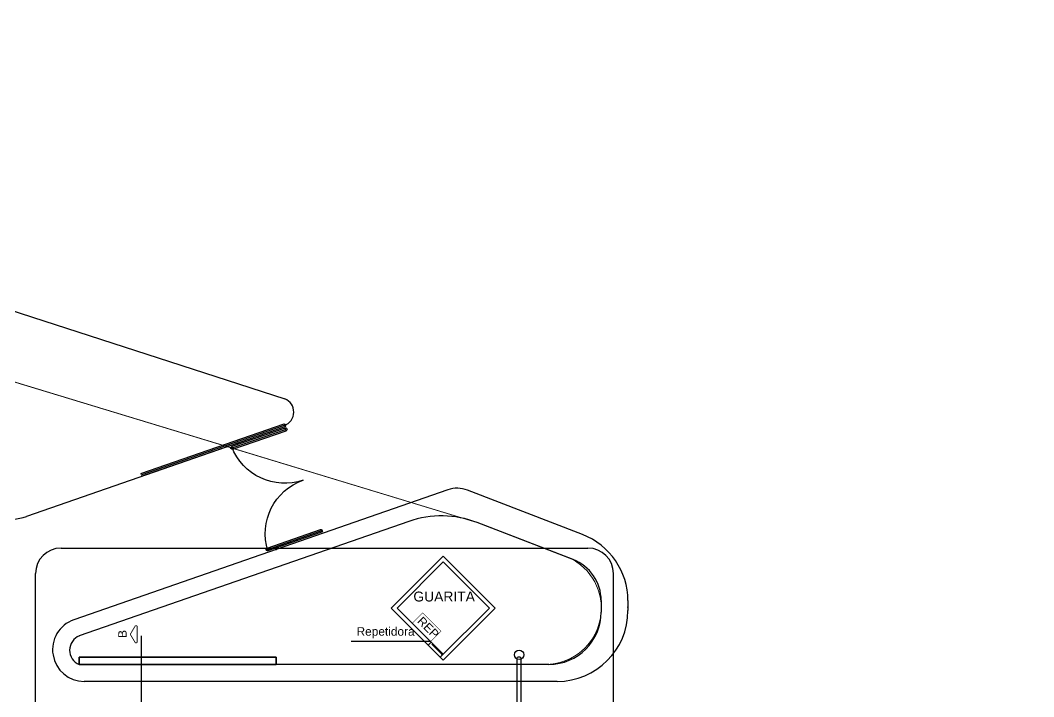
# Model space of a CAD drawing. Header units: metres. Extents: x -331 to 2982, y 362 to 2539.
# Drawn here: x 867.68 to 903.47, y 1010.46 to 1034.37 of the extents above; entities that cross this region are included whole.
import ezdxf
from ezdxf.enums import TextEntityAlignment as Align

# ---------------------------------------------------------------- set-up
doc = ezdxf.new("R2010")
doc.units = ezdxf.units.M
doc.layers.get('0').update_dxf_attribs({"color": 251})
doc.layers.add('Botoeira_antiga', color=74, linetype='Continuous', lineweight=30)
doc.layers.add('Div', color=251, linetype='Continuous')
doc.layers.add('Pis', color=251, linetype='Continuous')
doc.styles.add('ARIAL', font='arial.ttf')
doc.styles.get("Standard").update_dxf_attribs({"font": 'arial.ttf', "height": 0.3})

msp = doc.modelspace()

# ---------------------------------------------------------------- linework, layer by layer
at = {"lineweight": 0}
msp.add_lwpolyline([(924.793, 803.353), (923.977, 997.797, 0.414222), (918.991, 1002.798, 0.000679), (885.373, 1002.81), (885.373, 1011.002), (885.373, 1011.602), (886.346, 1011.602, 0.742789), (887.202, 1015.306), (883.812, 1016.616), (861.104, 1023.517), (822.286, 1041.497), (810.536, 1047.218), (766.937, 1070.37), (744.433, 1083.333), (742.89, 1084.221), (740.77, 1085.453, 0.577621), (738.214, 1083.99), (738.288, 1030.283), (738.258, 981.963), (738.478, 955.361), (738.53, 946.811), (739.233, 850.325)], format="xyb", dxfattribs=at)
at = {"layer": 'Botoeira_antiga'}
for p, q in [((869.121, 1015.712), (887.728, 1015.712)), ((868.221, 982.892), (868.221, 1014.812)), ((888.628, 978.298), (888.628, 1014.812)), ((882.176, 1012.415), (879.366, 1012.415))]:
    msp.add_line(p, q, dxfattribs=at)
for centre, start, end in [((869.121, 1014.812), 90, 180), ((887.728, 1014.812), 360, 90)]:
    msp.add_arc(centre, 0.9, start, end, dxfattribs=at)
at = {"layer": 'Div', "color": 152, "linetype": 'Continuous', "lineweight": 0, "const_width": 0.0168}
msp.add_lwpolyline([(881.89, 1013.427), (882.538, 1012.777), (882.176, 1012.415), (881.527, 1013.065)], close=True, dxfattribs=at)
at = {"layer": 'Pis'}
for p, q in [((865.897, 1024.589), (877.019, 1020.987)), ((871.957, 991.347), (871.957, 1012.608)), ((869.763, 1011.602), (869.763, 1011.852)), ((869.763, 1011.852), (876.713, 1011.852)), ((876.713, 1011.852), (876.713, 1011.602)), ((876.713, 1011.602), (869.763, 1011.602))]:
    msp.add_line(p, q, dxfattribs=at)
at = {"layer": 'Pis', "extrusion": (7.63458e-06, -1.17006e-05, -1)}
for p, q in [((876.987, 1020.095), (871.928, 1018.337)), ((877.003, 1020.048), (871.936, 1018.287)), ((877.02, 1020.001), (871.945, 1018.237)), ((877.035, 1019.956), (875.146, 1019.3)), ((875.165, 1019.253), (877.051, 1019.909)), ((875.184, 1019.207), (877.068, 1019.862)), ((877.068, 1019.862), (877.035, 1019.956)), ((875.146, 1019.3), (875.184, 1019.207)), ((876.399, 1015.712), (878.282, 1016.367)), ((876.413, 1015.664), (878.299, 1016.32)), ((878.315, 1016.272), (876.427, 1015.616)), ((878.282, 1016.367), (878.315, 1016.272)), ((876.427, 1015.616), (876.399, 1015.712))]:
    msp.add_line(p, q, dxfattribs=at)
at = {"layer": 'Pis', "extrusion": (-7.63458e-06, 1.17006e-05, 1)}
for p, q in [((876.069, 1019.673), (867.898, 1016.833)), ((882.782, 1017.772), (869.571, 1013.18)), ((887.542, 1016.188), (883.471, 1017.76)), ((881.401, 1016.657), (869.761, 1012.611)), ((887.202, 1015.306), (883.812, 1016.616)), ((888.196, 1013.856), (888.196, 1013.452)), ((889.141, 1013.856), (889.141, 1013.502)), ((884.253, 1013.593), (882.514, 1011.853)), ((884.451, 1013.593), (882.613, 1011.754)), ((876.713, 1011.852), (869.761, 1011.852)), ((869.761, 1011.852), (869.763, 1011.602)), ((876.713, 1011.602), (876.713, 1011.852)), ((882.514, 1011.853), (882.613, 1011.754)), ((885.223, 1005.465), (885.223, 1011.795)), ((885.373, 1005.465), (885.373, 1011.795)), ((886.346, 1011.602), (869.761, 1011.602)), ((869.763, 1011.602), (876.713, 1011.602)), ((886.641, 1011.002), (869.939, 1011.002))]:
    msp.add_line(p, q, dxfattribs=at)
at = {"layer": 'Pis', "extrusion": (-1.3672e-05, -5.66315e-06, 1)}
for p, q in [((882.613, 1015.431), (880.774, 1013.593)), ((882.62, 1015.226), (880.987, 1013.593))]:
    msp.add_line(p, q, dxfattribs=at)
at = {"layer": 'Pis', "extrusion": (-7.63458e-06, -1.17006e-05, 1)}
for p, q in [((884.451, 1013.593), (882.613, 1015.431)), ((884.253, 1013.593), (882.62, 1015.226))]:
    msp.add_line(p, q, dxfattribs=at)
at = {"layer": 'Pis', "extrusion": (-1.3672e-05, 5.66315e-06, 1)}
for p, q in [((882.09, 1012.277), (880.774, 1013.593)), ((882.196, 1012.383), (880.987, 1013.593)), ((882.09, 1012.277), (882.196, 1012.383)), ((882.196, 1012.383), (882.62, 1011.959)), ((882.567, 1011.991), (882.228, 1012.33)), ((882.514, 1011.853), (882.09, 1012.277)), ((882.514, 1011.853), (882.09, 1012.277)), ((882.556, 1011.98), (882.217, 1012.32)), ((882.578, 1012.002), (882.556, 1011.98)), ((882.556, 1011.98), (882.574, 1011.963)), ((882.595, 1011.984), (882.56, 1011.949)), ((882.574, 1011.963), (882.595, 1011.984)), ((882.595, 1011.984), (882.578, 1012.002)), ((882.62, 1011.959), (882.595, 1011.984)), ((882.56, 1011.949), (882.585, 1011.924))]:
    msp.add_line(p, q, dxfattribs=at)
at = {"layer": 'Pis', "const_width": 0.03}
for points in [[(924.793, 803.353), (923.977, 997.797, 0.414222), (918.991, 1002.798, 0.000679), (885.373, 1002.81), (885.373, 1011.002), (885.373, 1011.602), (886.346, 1011.602, 0.742789), (887.202, 1015.306), (883.812, 1016.616), (861.104, 1023.517), (822.286, 1041.497), (810.536, 1047.218), (766.937, 1070.37), (744.433, 1083.333), (742.89, 1084.221), (740.77, 1085.453, 0.577621), (738.214, 1083.99), (738.288, 1030.283), (738.258, 981.963), (738.478, 955.361), (738.53, 946.811), (739.233, 850.325)], [(871.563, 1012.666), (871.733, 1012.381, 0.760667), (871.81, 1012.402), (871.81, 1012.93, 0.760667), (871.733, 1012.951), (871.563, 1012.666)]]:
    msp.add_lwpolyline(points, format="xyb", dxfattribs=at)
at = {"layer": 'Pis', "extrusion": (-7.63458e-06, 1.17006e-05, 1)}
msp.add_circle((885.298, 1011.941, 0.005), 0.164, dxfattribs=at)
at = {"layer": 'Pis'}
for centre, radius, start, end in [((876.839, 1020.521), 0.5, 289.168, 68.8773), ((883.111, 1016.828), 1, 68.8773, 109.168)]:
    msp.add_arc(centre, radius, start, end, dxfattribs=at)
at = {"layer": 'Pis', "extrusion": (7.63458e-06, -1.17006e-05, -1)}
for centre, radius, start, end in [((-877.002, 1020.051, -0.005), 0.05, 70.832, 250.832), ((-877.051, 1019.909, -0.005), 0.05, 70.832, 250.8424), ((-875.165, 1019.253, -0.005), 0.05, 247.9651, 67.9651), ((-877.018, 1020.003, -0.005), 2, 250.832, 339.3994), ((-878.332, 1016.225, -0.005), 2, 342.2645, 70.832), ((-878.299, 1016.32, -0.005), 0.05, 70.832, 250.8366), ((-876.413, 1015.664, -0.005), 0.0501, 247.965, 73.6989), ((-885.298, 1011.795, -0.005), 0.075, 360, 180)]:
    msp.add_arc(centre, radius, start, end, dxfattribs=at)
at = {"layer": 'Pis', "extrusion": (-7.63458e-06, 1.17006e-05, 1)}
for centre, radius, start, end in [((867.241, 1018.722, 0.005), 2, 180, 289.168), ((882.551, 1013.351, 0.005), 3.5, 68.8773, 109.168), ((886.641, 1013.856, 0.005), 2.5, 360, 68.8773), ((886.641, 1013.856, 0.005), 1.555, 360, 68.8773), ((886.346, 1013.452, 0.005), 1.85, 270, 360), ((886.641, 1013.502, 0.005), 2.5, 270, 360), ((869.939, 1012.122, 0.005), 1.12, 109.168, 270), ((869.966, 1012.106, -0.002), 0.545, 111.3378, 247.9032)]:
    msp.add_arc(centre, radius, start, end, dxfattribs=at)
for p in [(876.711, 1015.663), (889.141, 1013.622)]:
    msp.add_point(p, dxfattribs=at)

# ---------------------------------------------------------------- texts
at = {"layer": 'Botoeira_antiga', "linetype": 'Continuous', "lineweight": 0, "insert": (881.889, 1013.316), "char_height": 0.3, "attachment_point": 1, "rotation": 314.9293}
msp.add_mtext_dynamic_manual_height_columns('REP', width=1.97864, gutter_width=1.755, heights=[0], dxfattribs=at)
at = {"layer": 'Botoeira_antiga', "linetype": 'Continuous', "lineweight": 0, "insert": (879.556, 1012.917), "char_height": 0.4, "attachment_point": 1}
msp.add_mtext_dynamic_manual_height_columns('{\\H0.75x;Repetidora} ', width=13.3188, gutter_width=2.5, heights=[0.483], dxfattribs=at)
at = {"layer": 'Pis', "style": 'ARIAL'}
msp.add_text('GUARITA ', height=0.35, dxfattribs=at).set_placement((881.563, 1013.825))
msp.add_attdef('B', text='A', height=0.3, rotation=90, dxfattribs=at).set_placement((871.288, 1012.677), align=Align.MIDDLE_CENTER)

doc.saveas('drawing.dxf')
